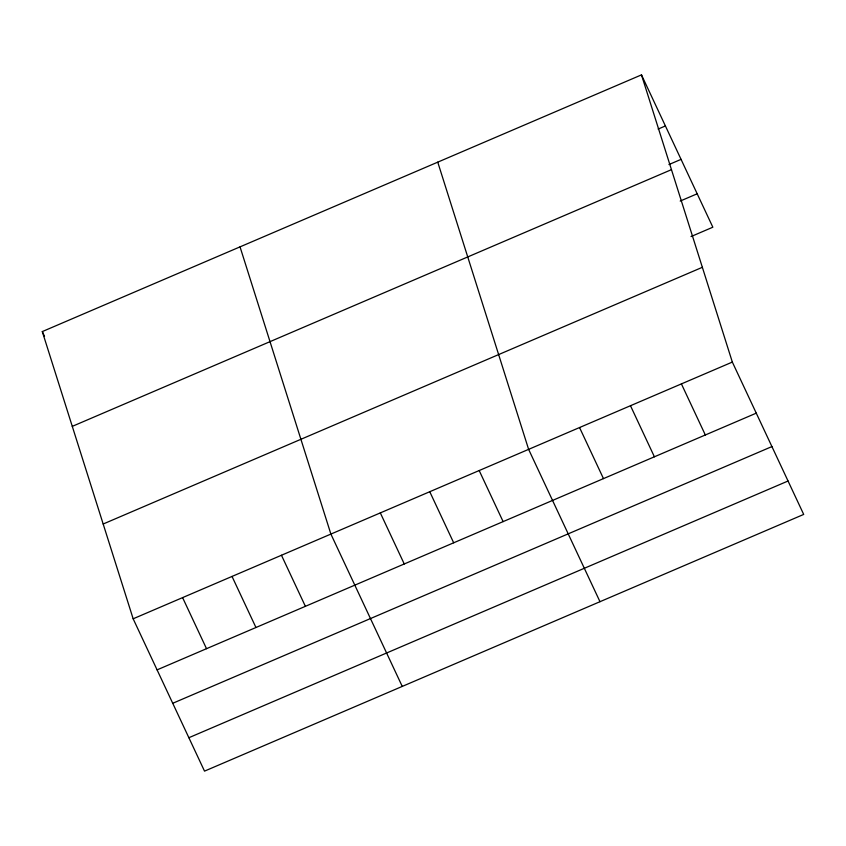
<?xml version="1.0" encoding="UTF-8"?>
<svg xmlns="http://www.w3.org/2000/svg" width="846" height="846" viewBox="0 0 846 846"><rect width="100%" height="100%" fill="white"/><g stroke="black" fill="none" stroke-linecap="round" stroke-linejoin="round"><path stroke-width="1.27" d="M641.48 74.871L732.34 362.077L803.7 514.421L204.521 771.129L133.16 618.796L42.3 331.579L641.48 74.871L712.84 227.204L691.013 236.563M658.125 129.068L665.4 125.948M668.932 164.558L681.051 159.365M72.28 426.363L671.46 169.655M680.205 201.062L697.178 193.787M103.18 524.012L702.36 267.304M133.16 618.796L732.34 362.077M157.092 669.863L756.271 413.155M172.743 703.28L771.922 446.572M188.87 737.712L788.049 481.004M681.411 383.904L705.331 434.981M630.482 405.72L654.402 456.798M579.552 427.547L603.473 478.614M599.983 601.696L528.623 449.363L437.752 162.157M479.185 470.545L503.116 521.612M429.757 491.716L453.678 542.794M380.319 512.898L404.251 563.975M402.252 686.413L330.892 534.08L240.031 246.863M281.464 555.262L305.385 606.328M232.026 576.433L255.957 627.51M182.599 597.614L206.519 648.692M42.3 331.579L44.521 336.338"/></g></svg>
